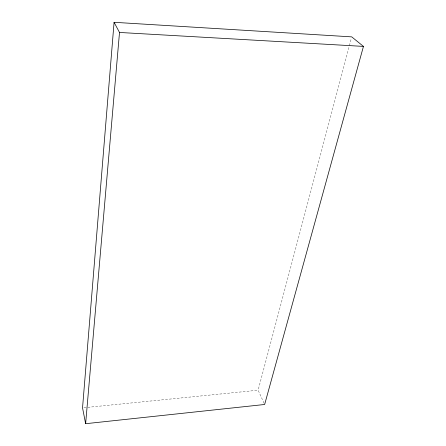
<?xml version="1.0" encoding="UTF-8"?>
<svg xmlns="http://www.w3.org/2000/svg" width="446" height="446" viewBox="0 0 446 446"><rect width="100%" height="100%" fill="white"/><g stroke="black" fill="none" stroke-linecap="round" stroke-linejoin="round"><path stroke-width="0.33" stroke-dasharray="2.23 1.67" d="M264.082 403.245L258.117 390.211L349.229 46.295M349.408 45.62L351.364 38.217M83.926 407.728L258.117 390.211"/><path stroke-width="0.67" d="M114.076 22.3L82.543 407.867L85.632 423.7L264.645 404.489L363.457 46.401L351.721 36.873L114.076 22.3L119.506 32.458L85.632 423.7M119.506 32.458L363.457 46.401"/></g></svg>
